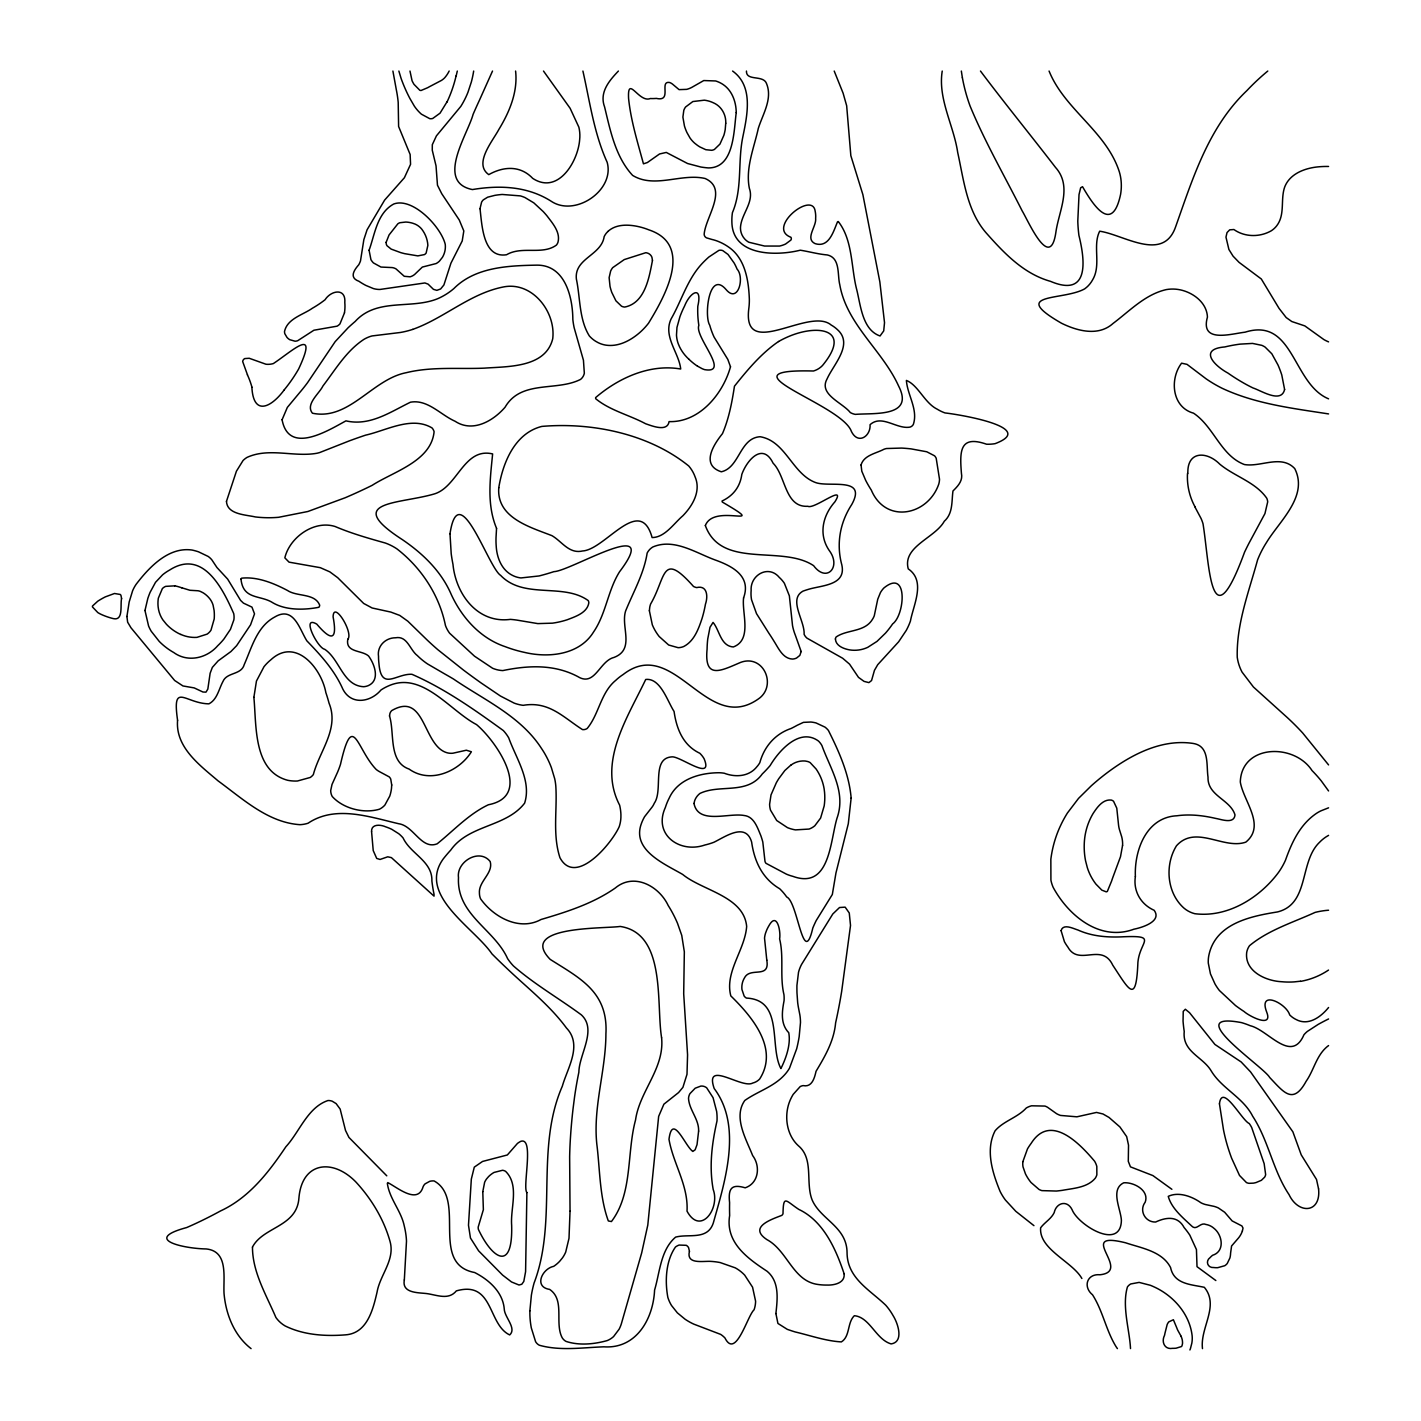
<?xml version="1.0" encoding="UTF-8"?>
<svg xmlns="http://www.w3.org/2000/svg" width="1421" height="1421" viewBox="0 0 1421 1421"><rect width="100%" height="100%" fill="white"/><g stroke="black" fill="none" stroke-linecap="round" stroke-linejoin="round"><path stroke-width="1.5" d="M529.873 1310.855L531.383 1295.17A119.027 119.027 0 0 1 534.065 1283.074C558.027 1220.017 534.882 1149.074 562.325 1086.195C567.494 1067.882 582.805 1044.986 566.411 1027.951C549.447 1004.825 526.445 987.204 505.929 967.488A572.645 572.645 0 0 1 491.95 953.864C474.259 927.771 416.904 895.088 443.299 858.852A147.269 147.269 0 0 1 450.759 850.078C468.841 824.5 506.036 827.288 524.615 803.167C531.791 780.875 516.125 758.494 508.736 737.89A38.918 38.918 0 0 0 503.3 730.536C474.596 709.718 444.507 688.51 411.93 674.3C396.193 673.376 381.13 691.672 378.91 663.216A54.407 54.407 0 0 1 378.519 656.324C376.938 646.022 385.588 637.709 395.589 637.78C407.347 635.56 409.852 649.93 417.33 655.561A70.446 70.446 0 0 0 421.096 659.042A69.576 69.576 0 0 0 427.579 663.962L445.253 674.247A348.856 348.856 0 0 1 453.53 679.043C484.259 700.056 520.725 716.131 541.525 748.494A90.464 90.464 0 0 1 545.469 754.888A93.466 93.466 0 0 1 551.348 767.535L554.705 778.726A57.142 57.142 0 0 1 555.806 786.079C557.369 809.881 552.378 834.589 559.963 857.733C575.683 886.988 612.025 843.079 619.236 826.613A33.269 33.269 0 0 0 620.906 817.43L620.924 814.695A48.438 48.438 0 0 0 619.627 805.156C597.371 762.349 627.567 717.658 645.72 679.451C660.428 677.781 667.248 700.873 674.069 711.459C676.52 728.742 683.004 745.315 699.789 753.254A24.583 24.583 0 0 1 704.106 758.743C713.839 782.225 679.895 755.812 671.867 756.878C651.12 758.175 663.394 790.254 654.282 803.238A19.201 19.201 0 0 1 651.404 807.963L644.601 816.684A43.11 43.11 0 0 0 641.493 823.292C631.279 850.095 664.566 863.879 682.666 874.43C702.525 890.736 743.84 896.154 746.664 926.456C744.888 950.258 724.479 971.928 730.82 995.908C751.975 1016.619 779.188 1048.556 759.649 1079.036A14.157 14.157 0 0 1 752.739 1083.033C741.869 1089.197 703.999 1059.107 714.212 1088.557C742.739 1126.533 724.799 1181.935 713.289 1223.037C707.48 1240.533 688.617 1233.552 675.614 1237.123C660.605 1249.841 659.859 1272.31 654.584 1290.073C653.287 1318.67 636.466 1349.062 603.889 1346.824C582.574 1347.552 560.229 1351.105 539.412 1345.261A9.059 9.059 0 0 1 535.575 1341.619L531.312 1327.907A82.809 82.809 0 0 1 529.873 1310.855M409.976 71.05L412.054 80.731A40.8 40.8 0 0 0 414.008 84.354L419.817 90.269A4.387 4.387 0 0 0 421.096 90.482L427.721 87.676A85.1 85.1 0 0 1 429.426 86.717L441.327 80.482A16.466 16.466 0 0 0 444.826 77.622L445.235 77.125A31.138 31.138 0 0 0 449.16 71.032M1187.867 473.548C1186.944 450.794 1206.749 450.972 1219.769 464.152C1234.583 476.479 1255.578 482.056 1266.768 498.256A12.114 12.114 0 0 1 1267.692 501.879L1264.939 513.603L1248.97 543.248A258.711 258.711 0 0 0 1244.547 552.201C1210.23 645.702 1209.573 564.101 1203.019 523.781A42.63 42.63 0 0 0 1201.029 518.416L1194.83 506.782M746.451 71.05C746.025 81.512 763.343 74.496 766.541 83.608C772.793 98.813 762.775 114.142 758.317 128.352C754.036 147.873 745.35 168.087 749.347 188.282C754.462 202.546 740.838 214.18 740.465 228.017A16.324 16.324 0 0 0 744.497 238.728A15.738 15.738 0 0 0 748.867 242.245L764.569 246.046L779.525 246.064A28.118 28.118 0 0 0 785.582 244.021L790.84 240.113A2.451 2.451 0 0 0 790.911 237.271C766.079 227.911 812.492 190.432 815.174 211.249A25.667 25.667 0 0 1 815.636 218.39C816.631 226.472 804.73 238.728 815.086 243.613C829.136 248.124 833.488 231.143 837.573 221.712L838.319 221.569C852.653 239.918 851.037 266.242 856.348 288.161C860.629 304.218 861.925 329.708 880.043 335.978L883.72 330.898L884.519 322.656L879.848 281.909L862.884 194.659L850.842 155.688L846.667 105.758L843.115 93.2L834.216 71.05M344.486 312.851L339.956 323.899A12.007 12.007 0 0 1 337.079 326.173L313.917 330.223L297.788 340.649A7.869 7.869 0 0 1 295.053 341.2L289.795 339.708A12.309 12.309 0 0 1 286.971 337.381L284.839 333.757A7.496 7.496 0 0 1 284.52 331.448C287.344 318.588 302.797 314.965 312.371 308.25A106.362 106.362 0 0 0 325.072 299.742C331.04 290.364 346.067 287.575 344.806 302.584A42.719 42.719 0 0 1 344.468 312.851M1202.486 1348.618C1199.857 1327.747 1219.751 1305.881 1204.333 1287.319C1191.153 1284.389 1174.048 1284.406 1170.567 1267.532C1162.129 1251.19 1141.507 1248.153 1125.645 1242.807C1074.205 1230.071 1133.141 1271.298 1099.943 1274.761C1086.905 1273.553 1082.766 1286.84 1092.536 1294.797C1102.785 1310.801 1105.982 1330.145 1115.858 1346.326A40.427 40.427 0 0 0 1117.421 1348.618M457.296 71.05L456.194 75.846M942.23 71.05C937.736 98.937 953.704 125.297 957.701 152.491C963.758 179.916 966.795 210.237 985.73 232.405C1003.794 252.814 1023.298 273.667 1050.474 281.34C1089.587 297.877 1085.164 260.594 1078.93 235.46A143.521 143.521 0 0 1 1077.793 221.179L1079.019 194.606L1080.653 187.785L1082.536 186.702C1093.69 205.974 1112.181 233.914 1120.583 194.411A52.062 52.062 0 0 0 1121.276 183.167A46.769 46.769 0 0 0 1119.357 171.905C1106.373 131.318 1064.649 109.666 1049.071 71.05M1242.38 1231.03L1243.02 1228.081L1241.901 1225.95L1232.131 1220.923L1224.671 1212.255L1218.383 1207.957A26.644 26.644 0 0 0 1214.102 1206.376L1205.381 1204.511A21.972 21.972 0 0 1 1200.852 1202.717C1191.81 1196.304 1178.56 1191.455 1168.257 1196.358C1171.543 1208.454 1182.769 1217.566 1191.722 1226.057C1196.624 1231.137 1200.336 1221.776 1205.949 1224.476A15.933 15.933 0 0 1 1210.745 1226.092A15.613 15.613 0 0 1 1213.765 1228.17C1222.54 1234.813 1225.133 1251.386 1212.61 1255.276A19.841 19.841 0 0 0 1210.106 1257.585C1205.079 1261.12 1207.672 1268.154 1213.818 1267.532A22.416 22.416 0 0 0 1217.779 1267.674L1224.724 1265.72A10.089 10.089 0 0 0 1227.264 1263.464L1229.893 1257.994A20.356 20.356 0 0 0 1230.586 1253.233L1231.581 1245.986L1238.473 1238.011A22.665 22.665 0 0 0 1242.38 1231.03M492.519 71.05L479.392 100.34A486.444 486.444 0 0 0 473.069 114.426C467.598 134.604 435.341 182.119 472.411 189.561C499.677 185.032 527.866 186.062 551.916 201.711C576.02 216.827 614.973 189.917 607.14 162.225C593.996 133.29 589.857 101.744 582.912 71.05M446.922 101.992L440.03 113.183L432.73 118.476A8.046 8.046 0 0 1 429.781 118.689L421.398 114.177A42.594 42.594 0 0 1 414.435 106.273L409.852 98.404A155.457 155.457 0 0 1 401.113 78.475L398.875 71.05M283.863 390.349C271.5 407.063 253.435 416.708 251.872 387.223M618.401 71.05C609.165 80.713 599.165 92.418 604.582 106.895C610.337 130.643 615.506 156.967 632.611 175.387C654.619 188.869 681.316 172.989 705.118 178.495C728.671 188.94 705.491 216.951 704.159 234.27A4.174 4.174 0 0 0 706.539 237.858L711.779 239.421A42.293 42.293 0 0 1 718.458 241.517L720.82 242.547A50.303 50.303 0 0 1 727.907 246.579C745.172 257.894 748.654 280.31 749.347 299.369A64.886 64.886 0 0 1 748.743 309.103C742.597 361.094 809.224 306.385 831.178 325.036A32.186 32.186 0 0 1 837.164 329.388C854.021 344.095 833.576 364.238 827.058 378.945C818.389 394.452 842.387 402.534 850.309 412.552A15.436 15.436 0 0 0 855.371 414.381C873.595 412.836 914.804 417.472 898.623 386.05C882.494 350.383 846.721 324.627 839.793 284.768C837.235 274.786 840.575 257.911 827.288 254.945C818.105 254.164 809.26 251.606 800.272 250.203C775.973 256.242 732.739 256.135 731.886 222.44A53.607 53.607 0 0 1 732.419 212.67C742.561 188.744 737.677 162.633 742.668 137.713C747.109 115.883 753.965 86.361 732.597 71.05M1328.564 1007.507C1320.997 1016.85 1308.546 1026.193 1296.218 1019.568A22.914 22.914 0 0 1 1289.682 1014.896C1286.289 1003.279 1257.851 989.336 1266.75 1012.232C1273.127 1028.644 1249.148 1016.139 1244.086 1011.521A157.34 157.34 0 0 1 1235.488 1005.517L1219.396 990.508A53.128 53.128 0 0 1 1214.937 983.847L1210.461 973.9L1208.294 963.118A30.427 30.427 0 0 1 1208.916 955.072C1215.594 923.526 1250.391 916.261 1277.479 911.945C1309.842 903.898 1299.025 861.659 1319.647 842.209A37.657 37.657 0 0 1 1326.059 836.88L1328.564 835.37M1328.564 1045.572C1316.539 1054.418 1314.265 1069.658 1306.165 1081.239C1292.915 1105.538 1283.536 1091.95 1269.663 1077.455C1263.98 1066.905 1179.572 1010.917 1241.457 1022.605A78.386 78.386 0 0 1 1250.285 1025.731C1268.243 1029.959 1291.316 1064.045 1303.945 1034.772A27.781 27.781 0 0 1 1307.391 1031.397L1318.244 1024.363A240.753 240.753 0 0 1 1328.564 1018.946M607.904 231.463C615.666 224.252 627.283 224.376 637.052 226.312A66.503 66.503 0 0 1 648.846 229.847C694.141 244.945 664.619 296.811 648.527 323.206A67.124 67.124 0 0 1 639.965 332.39C630.746 340.454 618.615 346.99 606.003 345.161A27.035 27.035 0 0 1 598.063 342.621L595.648 341.271A28.935 28.935 0 0 1 589.36 335.96C578.986 319.37 580.372 297.859 576.375 279.049C574.102 258.249 601.403 255.478 604.156 236.632A17.745 17.745 0 0 1 607.904 231.463M791.266 764.729L784.836 770.519L778.744 778.708A86.734 86.734 0 0 0 776.292 782.829L771.017 794.89L769.614 804.215A22.097 22.097 0 0 0 770.519 810.165L776.719 820.521L787.447 827.626A37.39 37.39 0 0 0 795.44 829.882L809.064 829.065A18.544 18.544 0 0 0 814.855 825.725L820.61 818.052L824.18 805.92A57.018 57.018 0 0 0 824.553 792.261L824.144 788.904A49.344 49.344 0 0 0 816.098 768.992L810.183 762.633A10.373 10.373 0 0 0 807.767 761.532L805.103 760.999A21.066 21.066 0 0 0 791.319 764.818M778.548 341.52C761.319 353.278 747.268 370.099 734.462 386.192C731.975 402.356 728.973 418.431 722.472 433.636C713.608 444.631 700.464 464.951 721.3 471.79C739.719 467.704 739.542 438.094 760.075 436.727C785.742 440.919 792.19 473.815 815.494 482.518C829.296 487.705 867.432 476.213 851.765 504.491C839.9 522.662 836.134 543.959 841.836 564.954C846.419 585.683 821.214 585.239 807.892 589.502A107.694 107.694 0 0 0 802.989 591.136C787.945 599.396 804.961 620.728 804.108 634.281A10.853 10.853 0 0 0 807.075 638.207L842.653 658.243L849.545 664.14L858.497 677.373L864.057 681.387L868.906 682.613L871.553 680.552L874.448 670.357L877.734 664.673L898.64 641.795L906.261 630.409A67.551 67.551 0 0 0 910.399 621.172C913.472 604.653 926.066 581.065 908.25 568.88C902.246 546.481 935 538.079 944.272 521.276C953.189 513.265 951.519 501.329 952.976 490.973C957.772 486.213 963.047 480.902 961.431 473.335C959.69 451.469 959.459 434.702 986.565 444.222A42.737 42.737 0 0 0 995.109 443.654C1038.858 427.224 956.884 414.15 945.036 412.943A39.93 39.93 0 0 1 937.292 409.23C924.503 403.013 918.41 385.251 906.385 380.419C907.397 395.02 918.232 409.372 913.383 424.311A5.524 5.524 0 0 1 909.937 427.117C896.704 429.515 881.873 414.079 870.061 424.684C870.895 436.052 858.16 445.093 851.41 431.469C841.8 403.813 716.806 368.536 813.469 371.005A20.125 20.125 0 0 0 822.475 365.534C852.049 329.708 819.313 324.148 790.307 335.836A94.585 94.585 0 0 0 778.548 341.52M1328.564 807.821L1321.033 810.805A35.436 35.436 0 0 0 1314.922 814.446C1299.593 825.494 1291.565 843.026 1285.454 860.291A71.53 71.53 0 0 1 1278.491 872.458C1259.521 898.001 1227.389 917.877 1194.777 913.703A26.999 26.999 0 0 1 1184.244 908.356C1166.73 893.152 1164.598 864.963 1176.464 845.797C1195.665 824.304 1223.747 849.918 1245.844 842.12C1266.182 825.459 1243.357 801.142 1240.302 781.959C1241.51 744.089 1294.282 743.041 1312.009 770.537A142.26 142.26 0 0 1 1321.264 780.875L1328.564 790.946M412.747 329.388C444.613 318.038 470.617 292.904 504.491 286.758C532.893 281.891 556.002 312.3 552.716 338.802C545.522 367.861 508.061 366.405 484.241 368.146C458.237 369.247 431.7 366.423 406.175 372.711C372.32 379.229 349.069 420.918 312.425 413.209C305.178 404.274 319.139 393.795 322.94 385.979C335.445 369.602 346.315 350.88 363.918 339.37A32.15 32.15 0 0 1 372.018 335.942L400.385 332.478A86.184 86.184 0 0 0 412.747 329.388M1300.41 981.218L1294.176 981.893A77.071 77.071 0 0 1 1281.582 981.716C1265.862 980.97 1244.583 971.378 1246.661 952.656A16.59 16.59 0 0 1 1249.521 945.693C1268.225 930.08 1293.039 922.478 1315.118 912.389A79.274 79.274 0 0 1 1328.564 910.222M1328.564 413.92C1292.488 408.324 1255.471 403.919 1222.113 388.27A130.696 130.696 0 0 1 1206.18 378.874L1187.032 364.362L1181.579 363.19C1169.572 378.785 1171.686 407.117 1193.533 413.174C1213.889 426.691 1220.87 455.732 1244.423 464.543C1260.871 467.331 1281.316 454.169 1294.744 468.593C1308.688 496.249 1279.557 520.832 1266.484 542.52A100.447 100.447 0 0 0 1257.585 559.874C1248.917 591.669 1236.359 623.961 1237.247 657.301A44.442 44.442 0 0 0 1242.061 672.097L1253.429 687L1287.355 717.623A254.288 254.288 0 0 1 1302.737 733.041L1328.564 764.907M174.676 585.861L165.724 586.358A9.769 9.769 0 0 0 162.367 588.596L158.335 598.188A34.175 34.175 0 0 0 158.14 606.891A28.42 28.42 0 0 0 162.829 619.84L166.452 624.299A44.673 44.673 0 0 0 179.65 633.961L180.787 634.494M181.817 587.797L189.952 590.283L197.999 590.763A12.54 12.54 0 0 1 200.485 591.473L203.132 592.806A25.098 25.098 0 0 1 209.278 598.152L209.793 598.774A19.628 19.628 0 0 1 213.061 605.08L214.091 610.355A46.2 46.2 0 0 1 214.198 619.005L210.983 630.178A14.086 14.086 0 0 1 207.129 634.121L196.933 637.372A34.033 34.033 0 0 1 180.822 634.423M697.533 366.156L701.903 368.572A27.585 27.585 0 0 0 704.603 369.638C730.962 374.114 694.194 336.706 698.848 325.373A94.87 94.87 0 0 1 697.8 306.297C702.649 284.999 690.233 291.714 684.549 306.083A95.1 95.1 0 0 0 679.931 316.723L676.964 327.434L676.485 335.054A29.539 29.539 0 0 0 678.208 343.651L679.504 346.724A40.499 40.499 0 0 0 686.805 357.186L688.848 359.229M1328.564 398.839C1292.328 383.777 1293.945 316.865 1245.098 332.177C1230.533 333.899 1199.981 343.491 1207.441 317.078C1206.855 302.744 1193.391 292.69 1180.354 289.866A37.07 37.07 0 0 0 1166.357 289.582C1145.237 294.342 1129.819 310.844 1113.087 323.42C1098.433 336.688 1077.331 331.004 1061.523 323.242C1008.128 292.513 1063.423 300.915 1084.756 288.8A26.608 26.608 0 0 0 1092.571 279.901C1101.541 265.034 1092.305 245.762 1099.676 231.214C1123.602 234.607 1163.035 262.672 1175.576 226.934C1192.805 178.407 1208.365 127.268 1246.892 90.607A228.692 228.692 0 0 1 1267.781 71.05M1033.937 1225.648L1015.802 1211.314L1005.393 1200.017A56.964 56.964 0 0 1 1000.118 1191.455C992.462 1172.805 985.179 1149.891 995.109 1130.779C1003.51 1120.938 1017.329 1117.776 1026.264 1108.007A20.356 20.356 0 0 1 1031.539 1105.804L1044.932 1106.071A13.695 13.695 0 0 1 1047.526 1107.261L1056.567 1113.673A23.269 23.269 0 0 0 1060.528 1115.432L1076.887 1116.817L1096.515 1112.43L1102.962 1113.975L1109.002 1117.439L1119.89 1126.924L1126.675 1136.622L1128.523 1145.184L1128.292 1161.366L1130.459 1166.854L1152.893 1175.576L1171.881 1189.306M251.073 1348.618C234.181 1335.562 225.85 1314.283 224.038 1293.519C223.115 1277.674 228.799 1251.173 206.116 1248.935C185.334 1248.686 141.141 1239.787 186.684 1227.549A345.694 345.694 0 0 0 197.057 1222.877L200.787 1221.101A430.705 430.705 0 0 0 220.468 1210.976C249.137 1197.725 268.711 1172.272 285.887 1146.747C299.582 1131.862 307.575 1107.403 327.914 1100.547A10.782 10.782 0 0 1 332.265 1101.239L336.12 1103.602L340.152 1109.073L345.516 1130.459L348.944 1137.439L386.778 1175.824M1081.878 1278.491C1072.446 1261.653 1038.769 1249.29 1040.634 1227.797C1044.666 1222.309 1051.185 1218.952 1054.204 1212.593C1056.318 1202.663 1067.171 1199.679 1072.073 1209.662C1078.237 1225.222 1120.725 1251.155 1121.4 1220.302C1120.725 1208.809 1110.014 1189.448 1123.709 1182.805C1133.745 1181.97 1149.589 1190.407 1145.166 1202.237C1138.807 1210.568 1145.237 1222.415 1155.646 1222.024C1165.682 1217.335 1177.618 1215.328 1184.102 1227.531A84.496 84.496 0 0 1 1189.821 1235.133L1196.446 1249.574L1197.015 1266.679L1215.843 1280.534M980.472 71.05C1004.896 103.573 1030.634 135.084 1055.43 167.305C1072.802 186.613 1058.734 210.983 1055.839 232.564C1050.03 271.447 1028.573 221.481 1022.214 210.965C1004.629 176.097 984.984 142.1 970.063 105.971A170.946 170.946 0 0 1 962.39 77.764M543.497 71.05L570.123 108.298L578.88 127.215A36.768 36.768 0 0 1 579.644 139.809C577.938 161.728 558.044 195.032 532.715 178.371C520.228 165.191 503.443 166.364 488.771 174.623C473.353 163.788 492.43 141.461 498.86 129.435C509.5 111.975 517.937 91.885 515.592 71.05M1130.512 1348.565C1129.588 1329.878 1121.737 1306.219 1127.439 1286.929A10.551 10.551 0 0 1 1130.743 1283.962L1139.127 1282.399L1150.3 1285.277A70.89 70.89 0 0 1 1153.639 1286.698C1173.266 1295.472 1189.59 1313.857 1192.13 1335.687A27.674 27.674 0 0 1 1191.828 1343.165L1190.496 1348.369A21.741 21.741 0 0 1 1189.91 1349.95M1181.1 1336.255L1177.831 1330.376A21.617 21.617 0 0 1 1176.819 1327.96L1173.391 1319.736L1168.79 1321.867A12.114 12.114 0 0 0 1167.192 1324.461L1165.007 1333.058A71.192 71.192 0 0 1 1164.51 1335.403C1161.206 1341.761 1164.474 1349.826 1172.574 1348.334A29.805 29.805 0 0 0 1176.108 1348.192L1181.348 1346.593A2.984 2.984 0 0 0 1181.988 1345.794L1182.503 1343.733A14.601 14.601 0 0 0 1181.046 1336.291M247.467 374.842L242.671 361.52A3.943 3.943 0 0 1 244.767 358.572L249.226 358.27L265.976 364.238A19.219 19.219 0 0 0 273.329 363.581C292.335 351.058 319.103 325.196 298.641 368.98A149.773 149.773 0 0 1 283.827 390.313M962.372 77.764L961.342 71.05M392.906 71.05L396.37 90.003A117.783 117.783 0 0 1 398.2 102.383L398.608 126.487L410.136 154.48L410.562 164.303L404.399 177.732L384.629 200.095L367.08 229.793L363.847 239.652L360.49 260.931A27.123 27.123 0 0 1 358.749 264.768C354.06 270.114 348.909 277.681 358.945 281.287A67.515 67.515 0 0 0 365.908 285.443L373.35 288.552A22.594 22.594 0 0 0 379.975 289.458L424.897 282.957L428.094 284.129L433.458 289.351L436.851 290.346L440.617 288.978L443.903 284.964L450.937 263.169L462.216 240.966L463.814 230.948L459.249 219.971L441.736 193.7L437.473 185.21L436.034 165.866L432.268 150.2L432.321 144.676L436.425 135.865L460.813 106.397A86.095 86.095 0 0 0 467.971 92.258L471.363 81.938A109.985 109.985 0 0 0 473.673 71.05M1328.511 970.063A72.347 72.347 0 0 1 1300.428 981.396M247.432 374.86A81.175 81.175 0 0 1 251.943 387.205M456.105 75.828A129.204 129.204 0 0 1 447.011 102.028M174.694 585.807A50.144 50.144 0 0 1 181.799 587.832M1194.954 506.711A62.169 62.169 0 0 1 1187.494 473.513M697.516 366.209A60.872 60.872 0 0 1 688.883 359.211M1328.564 166.47A90.251 90.251 0 0 0 1317.622 166.914C1304.656 168.246 1289.788 173.806 1284.726 186.933C1280.268 199.437 1285.33 214.358 1276.857 225.602A21.51 21.51 0 0 1 1271.209 230.824C1259.717 237.36 1244.796 237.236 1233.908 229.527L1229.698 229.847L1227.034 232.564L1225.968 237.129L1228.899 249.474L1233.055 256.135L1239.059 262.352L1261.315 278.996L1279.042 308.357L1286.165 317.54L1291.796 321.537L1304.833 325.906L1323.892 339.583A45.738 45.738 0 0 0 1328.564 341.875M347.79 639.272C345.285 652.807 361.787 649.93 368.554 656.005C374.451 663.873 380.366 679.895 368.661 685.455A14.974 14.974 0 0 1 363.598 686.716C342.834 685.597 339.903 659.344 324.645 649.255C317.647 648.118 300.666 614.671 316.776 624.121C331.306 641.226 337.576 640.676 333.1 616.874C333.491 599.786 353.829 632.984 347.79 639.272M389.514 715.971C394.86 733.307 388.128 761.763 409.141 769.098C430.368 784.285 459.356 771.194 471.381 751.762L466.337 750.217L452.997 753.201A15.933 15.933 0 0 1 447.579 752.899C422.588 746.682 425.856 690.73 391.752 710.589A6.892 6.892 0 0 0 389.905 713.608L389.514 715.971M526.889 1192.556L525.592 1271.688L523.798 1281.44L521.791 1284.264L519.002 1285.01L511.542 1281.973L502.625 1275.117L478.611 1250.835L470.458 1238.011L468.486 1225.222L471.328 1179.093L474.294 1167.138L482.536 1161.454L507.35 1154.971L517.475 1143.408A28.58 28.58 0 0 1 520.619 1141.4C534.651 1136.161 522.2 1187.459 526.889 1192.556M177.572 720.287C175.28 747.339 199.899 765.333 218.124 780.911C242.778 798.886 268.072 822.652 300.026 824.677A30.64 30.64 0 0 0 308.073 823.221C335.445 804.854 369.46 816.915 398.733 823.736C413.813 825.832 421.273 850.024 437.153 843.825C453.85 830.415 468.699 814.055 488.38 804.766C534.118 795.867 496.124 740.998 476.497 724.568C449.693 710.571 421.842 670.268 387.933 686.165A45.063 45.063 0 0 0 380.952 690.02C370.632 702.294 351.236 705.509 342.852 689.149C334.628 670.392 320.951 655.418 306.865 640.853C299.44 629.023 293.703 605.577 274.697 617.034C257.006 626.501 251.783 647.461 244.252 664.531C241.339 675.206 226.969 671.955 222.973 681.458C218.816 689.078 217.271 699.541 208.923 703.839C185.085 703.484 172.03 681.21 177.572 720.287M386.139 242.334L386.192 243.506A5.56 5.56 0 0 0 387.009 245.726L391.166 249.101L400.775 252.636A149.152 149.152 0 0 0 404.683 253.666L417.845 255.887L424.453 254.59A6.323 6.323 0 0 0 426.14 253.045L427.863 245.353A29.006 29.006 0 0 0 423.138 231.108L421.806 229.207A17.958 17.958 0 0 0 415.145 224.109L412.747 223.239A28.171 28.171 0 0 0 405.767 222.049L399.887 222.724A8.437 8.437 0 0 0 397.844 223.808L389.052 234.962L386.139 242.334M404.328 1279.966C401.681 1293.323 418.111 1292.524 426.797 1293.59C436.993 1294.993 448.627 1300.428 456.336 1290.89C493.815 1280.25 487.598 1324.514 509.695 1334.923C516.995 1328.404 504.491 1317.178 504.26 1309.096C502.927 1292.169 488.913 1279.753 474.65 1272.523C429.035 1263.855 467.012 1199.111 434.116 1180.958A12.629 12.629 0 0 0 429.728 1181.331L425.128 1183.835A8.562 8.562 0 0 0 423.085 1186.784C417.721 1205.008 397.187 1187.299 387.791 1182.609L387.347 1183.373C389.407 1198.791 401.202 1210.834 404.274 1226.039A81.654 81.654 0 0 1 405.909 1234.618A75.704 75.704 0 0 1 406.495 1241.137L404.328 1279.966M498.771 487.794C496.462 517.741 529.82 527.031 551.952 535.664C561.97 541.437 568.986 554.154 582.663 550.957C605.257 549.625 639.983 494.028 652.115 537.564C664.957 537.458 673.749 523.514 682.879 515.752C692.578 505.787 701.139 491.222 695.189 477.119A34.566 34.566 0 0 0 688.776 466.017C648.917 433.796 592.148 422.144 541.863 426.407C514.793 433.156 502.785 462.802 498.771 487.794M570.034 1211.26L569.004 1238.295L565.718 1252.043A31.209 31.209 0 0 1 562.396 1257.976L559.679 1261.28A33.695 33.695 0 0 1 553.693 1266.342C542.165 1268.669 533.514 1287 549.643 1289.398C565.238 1299.984 554.439 1322.773 562.094 1337.587A10.089 10.089 0 0 0 566.091 1341.424C579.217 1345.705 594.12 1344.248 607.247 1340.571A20.818 20.818 0 0 0 613.588 1336.557L619.094 1329.239A32.932 32.932 0 0 0 621.35 1323.804L641.67 1252.949L647.798 1225.08L658.651 1116.391L663.891 1104.188L678.563 1092.571L682.915 1087.349L687 1074.294L687.569 1054.826L683.696 993.794L684.336 951.821L681.743 935.355L677.515 923.313A121.922 121.922 0 0 0 668.19 905.497C659.042 886.029 633.979 872.316 615.311 888.001C593.001 903.578 566.89 911.873 541.046 919.494C519.269 931.483 493.265 916.882 480.529 898.729A15.045 15.045 0 0 1 479.428 893.205C478.38 881.269 493.62 873.169 490.174 861.535C479.463 847.875 456.248 861.677 458.486 877.574C456.532 914.893 494.348 929.068 507.617 958.66A54.282 54.282 0 0 0 513.425 965.925C534.42 984.309 558.933 998.324 581.367 1014.878C597.353 1029.71 579.111 1054.187 578.862 1072.216A401.504 401.504 0 0 0 574.564 1096.923L573.072 1108.575A563.835 563.835 0 0 0 570.745 1133.283L570.336 1139.411A439.906 439.906 0 0 0 569.643 1156.854L570.034 1211.26M693.999 803.487C698.226 824.819 728.422 812.652 744 815.476C754.036 816.418 757.5 827.786 760.839 835.672A82.382 82.382 0 0 1 762.811 842.049L764.978 861.286A5.009 5.009 0 0 0 765.99 863.311L786.364 874.128A44.175 44.175 0 0 0 792.829 876.331C830.113 889.955 830.077 840.735 837.076 817.981C846.294 791.87 830.379 769.01 821.924 745.581A19.787 19.787 0 0 0 818.478 741.052C799.828 727.357 779.188 750.324 770.146 765.564A114.408 114.408 0 0 1 762.313 773.912C747.109 795.067 719.825 783.895 699.985 793.415A15.951 15.951 0 0 0 694.656 800.68L693.999 803.487M698.617 1131.098L697.036 1144.616L695.153 1149.767L692.862 1151.436C685.331 1146.64 672.453 1112.163 668.989 1139.305C673.163 1163.675 688.51 1185.38 687.018 1211.154C700.446 1236.021 720.269 1208.525 713.218 1189.555C708.972 1166.428 711.903 1143.55 717.001 1120.956A50.836 50.836 0 0 0 716.646 1111.435L713.058 1097.669L706.681 1087.811A8.1 8.1 0 0 0 700.837 1086.088L695.206 1088.202L689.949 1093.619A10.871 10.871 0 0 0 688.528 1098.504C689.203 1110.067 699.079 1119.162 698.617 1131.098M775.902 1313.555L777.926 1323.448L787.287 1329.346A179.082 179.082 0 0 0 790.396 1330.411A140.892 140.892 0 0 0 795.28 1331.974C810.503 1335.545 825.743 1341.015 841.356 1341.904C850.255 1336.468 847.076 1322.685 854.341 1315.704C869.918 1317.143 875.869 1339.488 891.127 1343.911C904.2 1341.939 897.912 1323.306 893.223 1315.846A60.996 60.996 0 0 0 885.816 1305.295C869.759 1289.735 847.023 1278.19 847.058 1252.398C846.685 1226.607 820.699 1219.698 812.137 1199.946C805.227 1182.521 814.144 1158.843 798.265 1145.646C786.133 1134.526 783.788 1114.757 790.218 1100.049A50.747 50.747 0 0 1 793.184 1094.383L800.147 1086.621A8.526 8.526 0 0 1 803.202 1085.608C812.066 1087.474 814.517 1077.935 816.045 1071.292C824.979 1056.371 833.932 1041.167 835.619 1022.854A560.886 560.886 0 0 0 838.372 1009.692A547.529 547.529 0 0 0 841.694 991.219L850.522 925.462L849.261 912.993L845.158 907.149L839.527 907.522L832.795 913.987L801.551 964.45A36.236 36.236 0 0 0 798.513 972.284L796.932 985.392A156.701 156.701 0 0 0 796.986 992.977L797.661 1002.391A74.691 74.691 0 0 0 798.673 1008.768L799.881 1015.02A49.273 49.273 0 0 1 800.485 1022.587L799.17 1036.691A153.219 153.219 0 0 1 796.684 1048.769L789.49 1068.201A38.456 38.456 0 0 1 784.321 1075.129C773.45 1086.941 757.517 1091.435 744.782 1100.493C733.005 1117.137 746.167 1139.109 752.633 1155.539C760.661 1166.126 758.796 1183.196 745.208 1187.814C731.957 1183.871 727.978 1187.849 729.595 1202.699A236.241 236.241 0 0 0 729.648 1215.523C725.207 1242.505 747.499 1258.349 767.056 1271.244C779.72 1281.76 777.429 1299.078 775.902 1313.555M1135.379 876.491C1133.105 891.127 1140.814 904.378 1154.154 910.293C1162.289 921.412 1142.022 927.593 1133.94 929.192C1099.943 941.768 1068.521 915.71 1053.192 887.397A33.731 33.731 0 0 1 1050.918 880.15L1050.847 859.261A112.987 112.987 0 0 1 1052.695 848.639A110.501 110.501 0 0 1 1059.835 827.164L1061.505 823.612A118.298 118.298 0 0 1 1067.384 813.061L1078.521 798.407L1091.328 785.76A241.961 241.961 0 0 1 1109.126 771.301C1133.052 753.752 1162.591 738.813 1193.089 743.432C1209.751 745.954 1206.198 764.978 1208.01 777.092C1207.299 795.973 1230.355 799.348 1235.009 814.944C1234.05 824.393 1221.403 819.349 1215.577 818.389C1202.948 815.459 1189.803 813.984 1176.908 815.778C1146.392 817.164 1134.242 850.273 1135.379 876.491M743.574 597.921C741.691 613.304 752.473 639.77 733.343 646.964C720.536 646.04 719.63 630.178 713.058 622.416L710.003 627.283L707.747 638.953A102.49 102.49 0 0 0 707.09 649.077C703.999 680.393 721.602 670.428 740.714 662.364C763.024 654.122 776.701 684.123 759.844 697.871C706.965 737.517 674.691 634.512 623.162 674.513A50.961 50.961 0 0 0 615.826 680.268C600.621 692.684 599.111 714.07 587.21 728.44A6.661 6.661 0 0 1 582.468 729.577C563.16 717.268 549.092 700.926 523.159 705.331A40.374 40.374 0 0 1 514.153 703.111L500.423 696.024L481.026 682.897A831.622 831.622 0 0 1 463.495 670.09L437.952 649.788A300.968 300.968 0 0 1 427.153 640.018L407.809 621.19L399.71 615.4L390.828 612.078L372.16 607.993L363.687 603.463L337.683 577.672L329.832 571.864L320.293 567.672L289.049 562.148L284.839 557.849C289.582 537.529 313.988 519.802 335.143 526.516C351.431 533.461 368.412 538.275 385.428 543.053A52.897 52.897 0 0 1 396.832 548.808C421.22 567.636 439.302 595.079 445.43 625.418A29.077 29.077 0 0 0 449.64 633.233L474.507 656.182L492.643 668.279A29.965 29.965 0 0 0 502.785 670.588C528.008 665.365 554.101 664.033 577.814 676.591C594.919 687.142 599.431 660.996 613.979 657.443C635.4 649.326 620.48 626.643 625.649 610.906C633.446 591.722 643.908 573.8 647.159 553.053A14.938 14.938 0 0 1 652.843 546.978C673.909 537.955 695.597 552.805 714.994 559.91C732.543 566.18 751.496 576.18 743.574 597.921M121.584 598.561C120.057 604.742 123.716 621.084 113.289 618.615A70.641 70.641 0 0 1 102.969 615.186L101.353 614.476A33.589 33.589 0 0 1 97.818 612.575L92.472 606.962A2.203 2.203 0 0 1 92.525 605.985L97.8 601.172A80.18 80.18 0 0 1 105.367 596.856L114.497 593.498L120.234 594.458A3.393 3.393 0 0 1 120.963 595.399L121.584 598.561M730.501 366.778C722.916 394.008 699.416 422.605 669.078 421.611C667.408 432.25 652.026 425.927 645.614 423.742C629.325 415.003 609.858 410.438 595.665 398.697L595.63 397.596C618.668 377.826 650.036 363.652 680.712 369.016C678.972 352.71 662.808 336.546 671.121 318.89C681.6 300.63 687.391 279.315 702.01 263.667A100.056 100.056 0 0 1 708.884 257.006L718.937 250.362A6.43 6.43 0 0 1 722.792 250.629L728.014 254.448L734.124 263.009A57.781 57.781 0 0 1 737.09 269.102C744.782 277.361 738.192 304.023 726.06 289.547C708.884 269.404 703.981 316.332 709.718 325.16A77.391 77.391 0 0 0 714.07 337.043L727.836 359.442L730.501 366.778M482.785 1191.686L483.371 1209.662L478.202 1227.051A9.787 9.787 0 0 0 478.38 1229.378C492.359 1259.077 512.999 1272.346 511.649 1225.239C510.263 1208.028 519.695 1185.256 505.627 1171.366A8.011 8.011 0 0 0 502.554 1170.282L494.064 1172.432A24.939 24.939 0 0 0 488.522 1176.659L486.568 1178.933A17.514 17.514 0 0 0 484.632 1182.29L482.785 1191.686M496.551 528.346L496.036 537.387A74.691 74.691 0 0 0 496.195 545.877C496.764 557.441 501.524 569.945 512.466 575.381A24.708 24.708 0 0 0 520.939 577.938L539.11 575.949A246.242 246.242 0 0 0 544.989 574.368A240.007 240.007 0 0 0 553.959 571.633C570.94 571.064 663.287 513.976 619.574 571.739C607.797 590.408 606.11 613.694 593.516 632.061C579.448 654.921 548.648 658.136 524.704 652.434A131.887 131.887 0 0 1 505.13 646.644C480.44 638.331 462.162 617.957 451.398 594.813C441.505 571.526 423.032 553.693 402.427 539.678C342.692 501.027 398.591 504.224 433.636 494.135C457.598 487.669 463.672 447.082 492.625 453.921C490.263 478.415 486.515 504.348 496.551 528.346M649.379 610.728L652.328 624.885A49.646 49.646 0 0 0 659.166 636.501L668.669 645.01L678.101 647.674A14.601 14.601 0 0 0 683.892 646.431C694.265 640.942 698.564 628.881 702.063 618.401A121.584 121.584 0 0 0 705.455 604.174C708.084 596.571 707.445 584.99 696.663 587.584A11.865 11.865 0 0 1 693.484 586.447C661.422 550.3 666.165 577.441 650.658 603.943A20.054 20.054 0 0 0 649.752 607.229L649.379 610.728M689.451 1251.315C686.094 1264.619 702.685 1260.96 710.553 1261.368A68.439 68.439 0 0 1 720.181 1262.559L735.279 1267.852A38.349 38.349 0 0 1 744.675 1275.117L752.562 1287.195L755.599 1301.192A26.839 26.839 0 0 1 754.071 1309.789C747.322 1315.864 735.847 1359.648 724.959 1337.978A24.867 24.867 0 0 0 720.66 1334.39L693.821 1324.141A58.563 58.563 0 0 1 685.011 1319.168L677.355 1312.844L671.529 1305.508A35.934 35.934 0 0 1 667.852 1297.409C664.815 1281.085 665.774 1260.836 675.472 1247.016A13.499 13.499 0 0 1 679.114 1245.062L686.254 1245.311A6.021 6.021 0 0 1 688.581 1247.656L689.451 1251.315M736.238 112.579C733.751 131.194 734.16 168.122 708.28 167.927A105.118 105.118 0 0 1 700.837 167.021L687.586 163.522L666.289 152.438L659.557 153.965L647.354 162.545L643.447 163.824C637.745 142.668 630.817 120.59 628.579 98.422C627.371 74.176 638.935 103.289 650.303 98.529A46.929 46.929 0 0 0 656.36 98.404C672.701 102.081 658.74 80.535 669.682 82.525A10.782 10.782 0 0 1 672.63 84.212L679.078 89.63L686.663 89.363A23.233 23.233 0 0 0 691.832 87.356L703.768 80.553L715.633 80.961A28.047 28.047 0 0 1 723.147 84.55C732.224 90.678 736.114 102.01 736.238 112.579M1318.564 1188.88C1321.175 1213.268 1298.457 1214.618 1289.06 1194.652C1272.896 1170.567 1268.616 1140.619 1252.683 1116.249C1243.162 1097.403 1222.149 1088.841 1211.314 1071.097C1202.894 1056.638 1182.165 1052.002 1184.226 1031.486A148.796 148.796 0 0 1 1183.054 1021.184L1183.231 1011.397L1185.345 1009.247L1189.572 1012.729L1214.919 1044.453L1241.155 1061.949L1250.551 1071.878L1292.879 1131.827L1301.227 1154.847L1316.521 1179.466L1318.564 1188.88M449.995 533.763L451.203 553.693A164.694 164.694 0 0 0 452.979 564.386C455.839 594.244 477.58 623.748 510.388 619.378A99.985 99.985 0 0 1 516.587 620.053L537.831 623.606L552.503 623.162A86.059 86.059 0 0 0 567.192 619.769C575.398 616.59 587.21 612.877 588.827 602.877A5.577 5.577 0 0 0 588.241 600.603C563.249 582.486 523.852 599.626 500.618 575.363C488.22 567.547 458.841 475.573 449.995 533.763M766.789 960.134C770.111 979.389 750.235 966.529 744.551 977.79A18.455 18.455 0 0 0 742.419 982.781L742.064 984.504A19.148 19.148 0 0 0 741.957 989.549L744.124 995.997A7.105 7.105 0 0 0 746.416 998.075C784.037 999.904 768.974 1046.353 780.911 1068.539C785.991 1058.379 790.982 1044.382 788.744 1032.712C780.307 1023.919 781.994 1011.628 784.055 1000.757A33.926 33.926 0 0 0 783.948 994.647C779.614 976.245 784.09 957.292 779.614 938.872C780.982 931.537 777.003 911.074 768.921 925.746A41.351 41.351 0 0 0 766.718 930.027L765.564 933.082A24.121 24.121 0 0 0 764.534 938.126L766.789 960.134M844.11 1273.767C845.246 1283.056 834.109 1285.348 827.04 1285.064A58.634 58.634 0 0 1 817.892 1284.46C792.847 1281.12 787.589 1250.64 766.878 1239.592C748.121 1227.122 771.23 1219.467 781.745 1215.399A3.677 3.677 0 0 0 783.007 1213.676C783.362 1194.279 785.671 1200.781 798.797 1209.395C823.487 1221.03 835.992 1249.308 844.11 1273.767M851.143 798.087L848.301 823.718L835.957 872.974L832.333 894.484L816.205 920.559A115.812 115.812 0 0 0 812.794 928.073C803.185 969.442 797.945 901.891 786.719 896.988A54.833 54.833 0 0 0 779.703 888.764C762.207 878.48 754.356 861.25 751.62 841.996C745.688 821.96 725.278 836.756 713.91 842.262A68.847 68.847 0 0 1 704.834 845.015C679.824 853.719 652.878 834.713 665.348 807.483A57.55 57.55 0 0 1 669.22 798.069C677.799 779.117 699.754 772.864 718.955 772.74A34.353 34.353 0 0 1 724.337 773.255C735.51 777.5 749.027 776.736 756.931 766.683A23.322 23.322 0 0 0 759.844 762.633C764.178 746.682 775.102 733.893 791.088 728.493A137.535 137.535 0 0 0 797.199 725.278L803.416 722.365L810.876 722.028A34.85 34.85 0 0 1 816.063 722.952L824.997 727.126A20.587 20.587 0 0 1 828.407 730.447C838.976 751.496 849.207 774.338 851.143 798.087M126.913 616.501L127.641 622.185L130.981 627.78L174.623 680.464L182.954 685.952L194.197 687.906L202.937 692.009L205.992 692.151L207.839 689.061L210.13 673.27L212.351 667.39L218.141 660.872L230.93 651.546L236.632 645.667L250.558 624.831L254.519 613.872L251.961 607.122L243.453 603.126L240.558 600.355L227.662 579.111L216.933 567.494L211.924 559.963A17.816 17.816 0 0 0 208.105 556.41L198.496 551.81A57.195 57.195 0 0 0 191.995 550.034C168.531 546.641 149.134 567.245 136.079 584.386A36.982 36.982 0 0 0 132.597 590.799L129.187 601.953L126.913 616.501M652.47 260.434C649.113 277.699 645.063 303.028 624.743 307.06A8.26 8.26 0 0 1 621.492 306.172L615.915 300.808L611.812 292.46A52.08 52.08 0 0 1 610.018 286.367L609.129 277.646L610.621 271.127A15.951 15.951 0 0 1 612.717 267.645L624.263 259.581L645.702 252.725A6.75 6.75 0 0 1 646.644 252.849A7.087 7.087 0 0 1 651.919 257.237L652.47 260.434M1219.449 1103.797L1223.463 1129.659A173.291 173.291 0 0 0 1228.028 1147.706A205.761 205.761 0 0 0 1231.652 1158.257L1239.503 1175.433L1246.43 1182.556A9.254 9.254 0 0 0 1249.006 1183.32L1253.411 1183.142A31.315 31.315 0 0 0 1256.146 1182.521L1261.404 1180.3L1264.637 1177.174A7.922 7.922 0 0 0 1265.649 1174.599L1264.157 1163.675L1251.67 1127.475A36.236 36.236 0 0 0 1249.237 1123.514C1242.078 1120.689 1222.096 1082.465 1219.449 1103.797M253.879 697.374C256.597 725.758 253.062 771.088 287.752 780.307A40.783 40.783 0 0 0 297.38 781.017L310.24 777.465A13.375 13.375 0 0 0 313.348 774.552C319.494 751.087 339.495 728.636 329.068 703.235A169.685 169.685 0 0 0 325.853 692.595C321.43 668.296 295.657 636.874 270.914 659.753A45.01 45.01 0 0 0 263.969 666.751L256.455 681.05L253.879 697.374M725.74 123.218L725.225 129.418A45.863 45.863 0 0 1 723.857 135.35L719.95 144.089L714.443 149.418A9.041 9.041 0 0 1 711.708 150.306L705.828 149.702L700.038 147.02A42.399 42.399 0 0 1 697.356 145.279L694.905 143.379A28.313 28.313 0 0 1 689.967 137.908L686.965 132.597A48.278 48.278 0 0 1 684.425 125.901L682.897 117.108L683.803 110.358A13.322 13.322 0 0 1 685.597 106.984L692.844 101.548L704.319 100.181A28.651 28.651 0 0 1 713.235 102.738C721.3 106.06 726.202 114.604 725.74 123.218M835.424 639.006C835.743 645.916 843.843 648.846 849.616 649.894A31.209 31.209 0 0 0 867.716 647.354L876.988 641.404L885.496 633.127A92.507 92.507 0 0 0 892.637 623.908C904.964 614.92 908.374 567.885 883.844 588.028A25.791 25.791 0 0 0 880.434 592.593L877.734 599.253L874.288 615.719A18.366 18.366 0 0 1 872.53 619.219C864.714 632.381 847.111 629.308 836.152 636.981A4.405 4.405 0 0 0 835.406 639.006M705.349 525.575C721.495 569.768 781.905 544.456 813.629 565.682C826.365 582.841 840.877 567.672 830.077 551.685C818.087 535.468 822.333 516.001 834.926 501.808C846.827 482.838 814.286 509.73 807.856 506.285C784.729 507.634 786.026 476.142 773.113 463.21C762.668 441.771 746.842 460.226 741.815 474.419C740.057 487.048 733.058 495.787 722.046 501.027L722.294 502.039C771.532 530.921 714.195 502.252 705.349 525.575M144.978 610.497L148.566 625.933A40.09 40.09 0 0 0 151.283 631.333L159.223 641.404A65.046 65.046 0 0 0 168.406 649.166A66.965 66.965 0 0 0 173.717 652.505C187.767 662.772 206.756 658.349 217.679 645.773A73.235 73.235 0 0 0 223.914 639.041L230.468 629.308L233.861 619.876A17.088 17.088 0 0 0 233.683 613.517C222.777 588.685 203.008 548.648 169.667 570.016A47.408 47.408 0 0 0 162.58 574.83L155.511 582.326L150.093 592.344A106.628 106.628 0 0 0 147.82 598.436L144.978 610.497M371.574 831.658L373.226 850.575L376.707 858.426L380.064 859.456L387.738 856.81L391.414 857.627L434.027 896.118L434.027 894.164A100.642 100.642 0 0 1 433.369 890.878L433.121 889.51A176.986 176.986 0 0 1 431.895 881.073C432.588 861.162 410.687 854.128 403.102 837.981A31.759 31.759 0 0 0 398.733 833.701L391.734 829.296A50.57 50.57 0 0 0 385.535 826.791C380.579 824.517 371.059 823.754 371.574 831.658M480.014 208.674C482.003 225.122 482.998 258.444 506.533 254.75C522.075 245.602 542.289 255.407 556.393 245.105A10.178 10.178 0 0 0 557.973 242.281C560.638 232.209 552.556 223.292 546.943 215.814A114.142 114.142 0 0 0 543.159 211.516L533.816 202.866L525.042 197.59A34.939 34.939 0 0 0 520.317 195.885L502.181 194.464A84.603 84.603 0 0 0 494.792 195.37L487.634 197.199L483.353 199.846A9.592 9.592 0 0 0 481.595 202.137L480.014 208.674M661.6 1037.774C664.691 1068.45 639.61 1090.919 635.542 1119.979C626.572 1153.106 632.949 1193.196 611.439 1221.545L608.33 1220.959C599.484 1196.748 600.017 1169.643 596.82 1144.171C592.894 1106.959 605.808 1070.866 605.914 1033.902C608.259 991.947 580.052 978.323 550.193 959.388C517.297 925.657 604.085 928.854 620.16 926.439C666.467 933.366 656.058 1004.079 661.6 1037.774M1061.078 930.613L1064.418 941.679A49.007 49.007 0 0 0 1067.917 947.15C1078.894 966.742 1101.772 942.052 1112.767 965.196C1129.304 990.242 1136.196 1004.86 1137.901 962.408C1139.784 941.164 1158.133 935.444 1124.011 936.741C1108.38 937.611 1092.394 936.546 1077.953 930.009C1073.21 928.588 1063.21 923.241 1061.078 930.613M391.716 784.996L391.486 788.424A40.09 40.09 0 0 1 389.78 796.062L384.913 805.032A17.905 17.905 0 0 1 379.443 809.206C363.829 813.86 343.207 808.638 332.248 796.506A12.487 12.487 0 0 1 330.702 790.502L332.017 784.445L337.576 772.154A97.712 97.712 0 0 0 340.489 764.356C353.012 709.488 356.582 749.276 376.228 769.489A25.01 25.01 0 0 0 379.354 771.585L389.212 776.878A7.691 7.691 0 0 1 390.739 779.099L391.716 784.996M282.086 419.746C288.676 455.022 327.469 430.918 345.925 420.865C369.869 426.371 390.011 412.161 410.474 402.196C427.685 399.123 440.546 414.861 455.093 421.255C472.625 432.872 493.034 421.131 505.041 407.259C521.17 379.496 556.535 391.716 580.603 379.371A10.658 10.658 0 0 0 584.333 373.243L583.445 360.259L574.173 327.807A76.61 76.61 0 0 1 572.841 319.494C572.716 297.025 565.061 265.088 537.138 265.141C508.523 265.638 475.307 266.97 453.867 288.57A64.46 64.46 0 0 1 446.674 293.916A66.236 66.236 0 0 1 438.29 298.446C411.468 309.831 377.098 297.344 355.197 321.448A206.951 206.951 0 0 0 348.127 327.736L335.178 341.644L307.593 382.604A186.471 186.471 0 0 1 299.476 392.818L287.344 407.401L282.086 419.746M1122.572 845.353L1120.494 856.721L1112.821 877.468A89.985 89.985 0 0 0 1111.631 880.967L1107.35 891.411A2.789 2.789 0 0 1 1106.16 891.82L1101.861 890.15L1095.964 884.146A52.524 52.524 0 0 1 1087.349 867.716L1085.555 860.753A73.572 73.572 0 0 1 1084.33 842.316A63.359 63.359 0 0 1 1093.051 813.576C1097.101 807.412 1102.82 799.099 1111.222 800.059A5.684 5.684 0 0 1 1113.567 801.302L1116.782 808.158L1118.54 824.997A30.392 30.392 0 0 0 1119.411 829.491L1121.72 836.862A28.971 28.971 0 0 1 1122.59 845.353M1022.836 1161.756L1022.765 1163.106A19.006 19.006 0 0 0 1023.031 1166.907L1025.465 1173.888A44.957 44.957 0 0 0 1031.024 1182.503L1039 1189.413A16.395 16.395 0 0 0 1041.877 1190.62L1056.407 1191.047A218.976 218.976 0 0 0 1062.251 1190.354C1073.548 1188.24 1087.243 1187.707 1095.2 1178.293A12.629 12.629 0 0 0 1096.852 1174.812L1096.817 1166.463A20.391 20.391 0 0 0 1094.596 1161.223C1079.782 1143.639 1050.403 1112.785 1031.184 1143.337A55.17 55.17 0 0 0 1027.472 1148.914L1022.836 1161.756M226.472 501.347C227.111 514.58 245.709 514.686 255.389 516.942A113.52 113.52 0 0 0 278.64 517.297L307.86 511.507L345.214 497.741A539.234 539.234 0 0 0 372.142 485.343C393.706 471.452 431.167 461.31 434.098 431.735A9.201 9.201 0 0 0 431.984 427.899C411.575 415.785 386.441 430.492 365.606 435.146A560.727 560.727 0 0 0 349.477 440.812L319.92 452.464A33.695 33.695 0 0 1 316.617 453.317C293.632 457.278 268.978 447.366 247.059 457.384A21.404 21.404 0 0 0 243.044 460.528L236.419 471.221L226.472 501.347M1284.602 389.514C1281.245 403.795 1261.297 390.615 1252.985 387.951A161.301 161.301 0 0 1 1241.652 381.876L1239.307 380.491A204.535 204.535 0 0 1 1227.939 373.084C1213.658 365.304 1198.596 349.086 1224.831 346.937A146.221 146.221 0 0 1 1240.036 344.131L1252.54 343.42L1261.795 345.339A19.823 19.823 0 0 1 1265.17 347.15L1271.831 353.793L1277.976 364.948A104.426 104.426 0 0 1 1281.778 374.966L1284.602 389.514M861.055 464.951L861.801 471.204L865.691 480.387A111.584 111.584 0 0 0 871.304 490.085C885.851 524.509 928.144 515.379 938.801 483.993A20.747 20.747 0 0 0 939.512 479.25L936.208 458.326A8.437 8.437 0 0 0 934.538 455.804L926.776 451.771L911.039 448.876A171.266 171.266 0 0 0 901.625 448.077L886.526 448.521A19.912 19.912 0 0 0 884.022 449.231C876.047 453.477 863.95 455.129 861.055 464.951M369.087 250.238L370.934 259.652A17.141 17.141 0 0 0 373.439 262.921L380.97 267.059L392.143 267.574A10.32 10.32 0 0 1 396.068 268.942L404.257 276.296L410.083 276.811A12.682 12.682 0 0 0 413.085 275.532A11.777 11.777 0 0 0 415.749 273.383L422.357 267.059L436.087 263.56A14.619 14.619 0 0 0 439.426 261.144L442.393 257.379A21.155 21.155 0 0 0 445.022 250.469A20.516 20.516 0 0 0 445.235 244.305C441.043 226.88 412.712 196.951 393.706 204.02C377.062 213.132 374.949 234.056 369.087 250.238M801.16 651.529L799.81 655.436L796.559 658.03A10.462 10.462 0 0 1 792.385 659.06C782.811 658.545 778.495 648.242 774.019 641.244A184.979 184.979 0 0 0 768.939 633.322L756.505 613.623L751.531 599.698A34.388 34.388 0 0 1 751.141 590.479C750.039 575.079 768.512 564.368 779.259 577.388A31.404 31.404 0 0 1 784.392 583.303L789.365 595.843L792.527 625.631A53.412 53.412 0 0 0 795.369 635.294L801.16 651.529M252.476 1247.07C252.423 1272.15 266.349 1295.028 275.923 1317.533A29.628 29.628 0 0 0 284.964 1325.846C303.508 1335.065 325.178 1336.451 345.534 1334.852C367.204 1333.307 373.013 1309.594 377.045 1292.204C379.975 1274.939 395.109 1260.09 390.118 1241.723C383.954 1219.538 371.627 1199.093 356.085 1182.201C332.94 1158.133 301.838 1161.561 298.907 1198.205C296.794 1227.069 263.116 1226.625 252.476 1247.07M240.984 579.004C243.027 600.106 260.523 594.742 272.85 602.788C286.136 610.568 304.609 610.053 318.872 607.282A3.481 3.481 0 0 0 319.672 605.151C314.769 592.912 297.078 596.927 287.433 590.443C273.56 583.143 257.414 576.5 241.641 578.169L240.984 579.004"/></g></svg>
